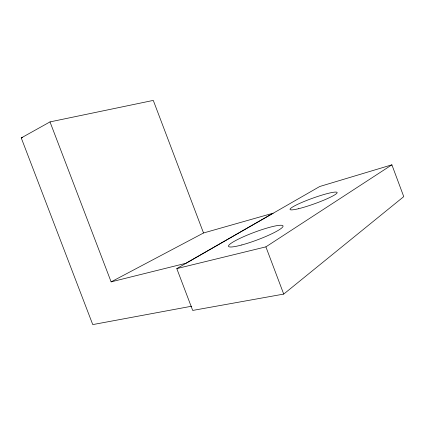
<?xml version="1.0" encoding="UTF-8"?>
<svg xmlns="http://www.w3.org/2000/svg" width="425" height="425" viewBox="0 0 425 425"><rect width="100%" height="100%" fill="white"/><g stroke="black" fill="none" stroke-linecap="round" stroke-linejoin="round"><path stroke-width="0.64" d="M283.719 294.089L403.75 196.626L391.887 164.826L319.728 186.506L176.795 268.6L192.695 310.436L283.719 294.089L265.896 246.861L391.887 164.826M191.739 306.202L92.751 324.594L21.25 137.928L50.007 121.901L153.287 100.406L203.527 232.985L111.122 281.865L50.007 121.901M203.527 232.985L273.158 213.185L185.9 263.288L111.122 281.865M176.795 268.6L265.896 246.861M21.25 137.928L22.541 137.636M241.825 244.949A29.102 4.069 -20.5 0 0 283.061 226.164A29.102 4.069 -20.5 0 0 242.441 237.208A29.102 4.069 -20.5 0 0 241.825 244.949M298.292 208.776A25.027 2.938 -19.8 0 0 336.775 193.322A25.027 2.938 -19.8 0 0 305.74 200.823A25.027 2.938 -19.8 0 0 298.292 208.776"/></g></svg>
